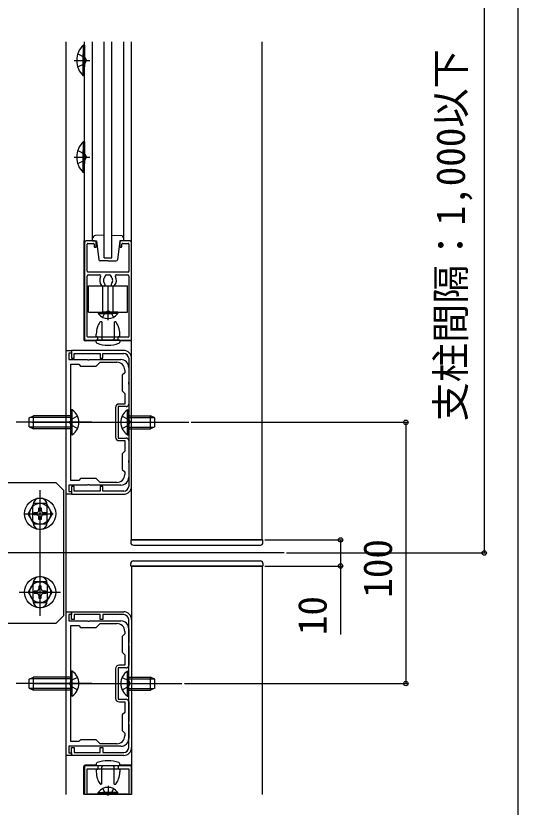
# Model space of a CAD drawing. Units: millimetres, scale not verified. Extents: x -875 to 875, y -1307 to 1299.
# Drawn here: x 682.8 to 875.1, y -1146.2 to -843.3 of the extents above; entities that cross this region are included whole.
import ezdxf
from ezdxf.enums import TextEntityAlignment as Align

# ---------------------------------------------------------------- set-up
doc = ezdxf.new("R2010")
doc.units = ezdxf.units.MM
doc.header["$LTSCALE"] = 4
for name, color, linetype in [('0-2_YKK_11', 7, 'Continuous'), ('0-3_YKK_12', 2, 'Continuous'), ('0-4_YKK_13', 4, 'Continuous'), ('0-5_YKK_D', 6, 'Continuous'), ('0-6_YKK_ZWAK', 7, 'Continuous')]:
    doc.layers.add(name, color=color, linetype=linetype)
doc.styles.add('ＭＳ ゴシック', font='')
doc.styles.get('ＭＳ ゴシック').set_extended_font_data('MS Gothic')

msp = doc.modelspace()

# ---------------------------------------------------------------- linework, layer by layer
at = {"layer": '0-2_YKK_11'}
for p, q in [((713.1, -929.4), (709.9, -929.4)), ((726.3, -929.4), (723.1, -929.4)), ((709.1, -930.2), (709.1, -967.1)), ((710.1, -941.1), (710.1, -930.7)), ((710.4, -930.4), (712.5, -930.4)), ((712.8, -930.7), (712.8, -931.6)), ((713.1, -931.9), (713.3, -931.9)), ((713.6, -931.6), (713.6, -929.9)), ((722.6, -929.9), (722.6, -931.6)), ((722.9, -931.9), (723.1, -931.9)), ((723.4, -931.6), (723.4, -930.7)), ((723.7, -930.4), (725.8, -930.4)), ((726.1, -930.7), (726.1, -941.1)), ((727.1, -967.1), (727.1, -930.2)), ((710.1, -966), (710.1, -942.9)), ((710.6, -942.4), (714.814, -942.4)), ((716.95, -943.081), (716.95, -942.9)), ((717.45, -942.4), (718.75, -942.4)), ((719.25, -942.9), (719.25, -943.081)), ((726.1, -942.9), (726.1, -966)), ((715.826, -946.7), (716.55, -946.7)), ((716.95, -946.3), (716.95, -946.161)), ((719.25, -946.161), (719.25, -946.3)), ((719.65, -946.7), (720.374, -946.7)), ((709.4, -967.4), (726.8, -967.4)), ((725.8, -966.3), (710.4, -966.3)), ((726, -974.4), (726, -1023.4)), ((727.1, -1023.4), (727.1, -974.4)), ((721, -993.2), (721, -1004.6)), ((726, -1123.4), (726, -1074.4)), ((727.1, -1074.4), (727.1, -1123.4)), ((721, -1093.2), (721, -1104.6))]:
    msp.add_line(p, q, dxfattribs=at)
for points in [[(725.8, -941.4), (722.277, -941.4), (710.4, -941.4)], [(721.386, -942.4), (722.371, -942.4), (725.6, -942.4)], [(702.1, -1026.4), (702.1, -971.4), (704.1, -971.4), (704.1, -972.4), (703.1, -972.4), (703.1, -974.9), (710.142, -974.9), (710.325, -975.02), (710.875, -975.02), (711.058, -974.9), (723, -974.9)], [(724.1, -971.4), (704.1, -971.4), (704.1, -974.4), (705.1, -974.4), (705.1, -972.5), (715.101, -972.5), (715.101, -974.4), (716.101, -974.4), (716.101, -972.5), (724.1, -972.5)], [(703.9, -1021.1), (703.9, -976.7), (706.9, -976.7), (707.6, -977.4), (713.6, -977.4), (715.1, -975.9), (721.5, -975.9)], [(726, -977.9), (726, -983.442), (725.88, -983.625), (725.88, -984.175), (726, -984.358), (726, -991.9)], [(724.5, -978.9), (724.5, -979.9), (723.5, -980.9), (723.5, -986.9), (724.5, -987.9), (724.5, -991.9), (722.3, -991.9)], [(725, -992.9), (722, -992.9), (722, -1004.9), (725, -1004.9)], [(722.3, -1005.9), (724.5, -1005.9), (724.5, -1009.9), (723.5, -1010.9), (723.5, -1016.9), (724.5, -1017.9), (724.5, -1018.9)], [(726, -1005.9), (726, -1013.442), (725.88, -1013.625), (725.88, -1014.175), (726, -1014.358), (726, -1019.9)], [(721.5, -1021.9), (715.1, -1021.9), (713.6, -1020.4), (707.6, -1020.4), (706.9, -1021.1), (703.9, -1021.1)], [(723, -1022.9), (711.058, -1022.9), (710.875, -1022.78), (710.325, -1022.78), (710.142, -1022.9), (703.1, -1022.9), (703.1, -1025.4), (704.1, -1025.4), (704.1, -1026.4), (702.1, -1026.4)], [(724.1, -1025.3), (716.101, -1025.3), (716.101, -1023.4), (715.101, -1023.4), (715.101, -1025.3), (705.1, -1025.3), (705.1, -1023.4), (704.1, -1023.4), (704.1, -1026.4), (724.1, -1026.4)], [(702.1, -1126.4), (702.1, -1071.4), (704.1, -1071.4), (704.1, -1072.4), (703.1, -1072.4), (703.1, -1074.9), (710.142, -1074.9), (710.325, -1075.02), (710.875, -1075.02), (711.058, -1074.9), (723, -1074.9)], [(724.1, -1072.5), (716.101, -1072.5), (716.101, -1074.4), (715.101, -1074.4), (715.101, -1072.5), (705.1, -1072.5), (705.1, -1074.4), (704.1, -1074.4), (704.1, -1071.4), (724.1, -1071.4)], [(703.9, -1121.1), (703.9, -1076.7), (706.9, -1076.7), (707.6, -1077.4), (713.6, -1077.4), (715.1, -1075.9), (721.5, -1075.9)], [(726, -1077.9), (726, -1083.442), (725.88, -1083.625), (725.88, -1084.175), (726, -1084.358), (726, -1091.9)], [(724.5, -1078.9), (724.5, -1079.9), (723.5, -1080.9), (723.5, -1086.9), (724.5, -1087.9), (724.5, -1091.9), (722.3, -1091.9)], [(725, -1092.9), (722, -1092.9), (722, -1104.9), (725, -1104.9)], [(722.3, -1105.9), (724.5, -1105.9), (724.5, -1109.9), (723.5, -1110.9), (723.5, -1116.9), (724.5, -1117.9), (724.5, -1118.9)], [(726, -1105.9), (726, -1113.442), (725.88, -1113.625), (725.88, -1114.175), (726, -1114.358), (726, -1119.9)], [(721.5, -1121.9), (715.1, -1121.9), (713.6, -1120.4), (707.6, -1120.4), (706.9, -1121.1), (703.9, -1121.1)], [(723, -1122.9), (711.058, -1122.9), (710.875, -1122.78), (710.325, -1122.78), (710.142, -1122.9), (703.1, -1122.9), (703.1, -1125.4), (704.1, -1125.4), (704.1, -1126.4), (702.1, -1126.4)], [(724.1, -1126.4), (704.1, -1126.4), (704.1, -1123.4), (705.1, -1123.4), (705.1, -1125.3), (715.101, -1125.3), (715.101, -1123.4), (716.101, -1123.4), (716.101, -1125.3), (724.1, -1125.3)], [(727.1, -1141.4), (727.1, -1130.4), (709.1, -1130.4), (709.1, -1141.4)], [(710.1, -1141.4), (710.1, -1131.5), (726.1, -1131.5), (726.1, -1141.4)]]:
    msp.add_lwpolyline(points, dxfattribs=at)
for centre, radius, start, end in [((709.9, -930.2), 0.8, 90.00001, 179.99999), ((713.1, -929.9), 0.5, 0.00001, 89.99999), ((723.1, -929.9), 0.5, 90.00001, 179.99999), ((726.3, -930.2), 0.8, 0.00001, 89.99999), ((710.4, -930.7), 0.3, 90.00001, 179.99999), ((712.5, -930.7), 0.3, 0.00004, 89.9971), ((713.1, -931.6), 0.3, 179.99417, 270), ((713.3, -931.6), 0.3, 270.00001, 359.99999), ((722.9, -931.6), 0.3, 180.00001, 269.99999), ((723.1, -931.6), 0.3, 270.00001, 359.99999), ((723.7, -930.7), 0.3, 90.00001, 179.99999), ((725.8, -930.7), 0.3, 0.00001, 89.99999), ((710.4, -941.1), 0.3, 180.00001, 269.99999), ((725.8, -941.1), 0.3, 270.00001, 359.99999), ((710.6, -942.9), 0.5, 90.00001, 179.99999), ((714.814, -942.9), 0.5, 332.64836, 89.99998), ((718.1, -944.6), 3.2, 152.64835, 218.36678), ((718.1, -944.6), 1.8, 133.66587, 225.20636), ((716.65, -943.081), 0.3, 313.66108, 359.99646), ((717.45, -942.9), 0.5, 90.00001, 179.99999), ((718.75, -942.9), 0.5, 0.00001, 89.99999), ((719.55, -943.081), 0.3, 180.00014, 226.3294), ((718.1, -944.6), 1.8, 314.7922, 46.32891), ((718.1, -944.6), 3.2, 321.6338, 27.35148), ((721.386, -942.9), 0.5, 90.0001, 207.35172), ((725.6, -942.9), 0.5, 0.00001, 89.99999), ((715.826, -946.4), 0.3, 218.36679, 270.00237), ((716.55, -946.3), 0.4, 269.99999, 0.00438), ((716.55, -946.161), 0.4, 0.00003, 45.21019), ((719.65, -946.161), 0.4, 134.79704, 180.00415), ((719.65, -946.3), 0.4, 180.00001, 269.99999), ((720.374, -946.4), 0.3, 269.99998, 321.63373), ((710.4, -966), 0.3, 180.00001, 269.99999), ((725.8, -966), 0.3, 270.00001, 359.99999), ((709.4, -967.1), 0.3, 180.00001, 269.99999), ((726.8, -967.1), 0.3, 270.00004, 359.99996), ((724.1, -974.4), 3, 0.00001, 89.99999), ((723, -977.9), 3, 0.00001, 89.99999), ((724.1, -974.4), 1.9, 0.00037, 90.00035), ((721.5, -978.9), 3, 0.00001, 89.99999), ((722.3, -993.2), 1.3, 90.00001, 179.99999), ((725, -991.9), 1, 270.00001, 359.99999), ((722.3, -1004.6), 1.3, 180.00001, 269.99999), ((725, -1005.9), 1, 0.00001, 89.99999), ((721.5, -1018.9), 3, 270.00001, 359.99999), ((723, -1019.9), 3, 270.00001, 359.99999), ((724.1, -1023.4), 1.9, 270.00001, 359.99999), ((724.1, -1023.4), 3, 270.00001, 359.99999), ((724.1, -1074.4), 3, 0.00001, 89.99999), ((723, -1077.9), 3, 0.00001, 89.99999), ((724.1, -1074.4), 1.9, 0.00001, 89.99999), ((721.5, -1078.9), 3, 0.00001, 89.99999), ((722.3, -1093.2), 1.3, 90.00001, 179.99999), ((725, -1091.9), 1, 270.00001, 359.99999), ((722.3, -1104.6), 1.3, 180.00001, 269.99999), ((725, -1105.9), 1, 0.00001, 89.99999), ((721.5, -1118.9), 3, 270.00001, 359.99999), ((723, -1119.9), 3, 270.00001, 359.99999), ((724.1, -1123.4), 3, 270.00001, 359.99999), ((724.1, -1123.4), 1.9, 269.99965, 359.99963)]:
    msp.add_arc(centre, radius, start, end, dxfattribs=at)
at = {"layer": '0-3_YKK_12'}
for p, q in [((702.1, -1141.4), (702.1, -853.319)), ((709.1, -929.4), (709.1, -853.319)), ((712.15, -929.4), (712.15, -853.319)), ((724.15, -929.4), (724.15, -853.319)), ((727.1, -1043.9), (727.1, -853.319)), ((777.1, -1043.9), (777.1, -853.319)), ((727.1, -1043.9), (777.1, -1043.9)), ((727.1, -1043.9), (777.1, -1043.9)), ((785.459, -1048.9), (370.874, -1048.9)), ((727.1, -1053.9), (727.1, -1141.4)), ((727.1, -1053.9), (777.1, -1053.9)), ((777.1, -1053.9), (777.1, -1141.4))]:
    msp.add_line(p, q, dxfattribs=at)
at = {"layer": '0-4_YKK_13'}
for p, q in [((716.6, -935.9), (716.6, -853.319)), ((719.6, -935.9), (719.6, -853.319)), ((708.591, -854.5), (708.591, -862.9)), ((709.1, -854.5), (708.591, -854.5)), ((709.1, -854.5), (709.1, -862.9)), ((708.591, -866.3), (708.591, -857.9)), ((709.1, -866.3), (709.1, -857.9)), ((705.156, -860.4), (711.1, -860.4)), ((709.1, -866.3), (708.591, -866.3)), ((708.591, -891.5), (708.591, -899.9)), ((709.1, -891.5), (708.591, -891.5)), ((709.1, -891.5), (709.1, -899.9)), ((706.489, -894.9), (709.267, -896.255)), ((708.591, -903.3), (708.591, -894.9)), ((709.1, -903.3), (709.1, -894.9)), ((709.267, -896.255), (709.876, -897.4)), ((705.156, -897.4), (711.1, -897.4)), ((709.1, -903.3), (708.591, -903.3)), ((708.801, -929.601), (708.801, -967.201)), ((712.15, -929.4), (712.15, -928.551)), ((712.15, -929.4), (713.65, -929.4)), ((716.6, -927.213), (713.3, -927.352)), ((713.65, -929.4), (714.59, -936.669)), ((719.6, -927.208), (723, -927.352)), ((722.6, -929.4), (721.71, -936.669)), ((724.15, -929.4), (722.6, -929.4)), ((724.15, -929.4), (724.15, -928.551)), ((718.15, -937.1), (715.085, -937.1)), ((716.6, -935.9), (719.6, -935.9)), ((718.15, -937.1), (721.215, -937.1)), ((710.601, -946.701), (725.601, -946.701)), ((710.601, -956.701), (710.601, -946.701)), ((716.101, -956.701), (716.101, -946.701)), ((718.1, -959.812), (718.1, -946.7)), ((720.101, -956.701), (720.101, -946.701)), ((725.601, -956.701), (725.601, -946.701)), ((710.601, -956.701), (725.601, -956.701)), ((714.35, -956.7), (720.1, -956.7)), ((714.35, -956.7), (714.35, -957.209)), ((721.85, -956.7), (716.1, -956.7)), ((721.85, -956.7), (721.85, -957.209)), ((714.35, -957.209), (720.1, -957.209)), ((721.85, -957.209), (716.1, -957.209)), ((715.7, -960.4), (715.386, -960.4)), ((715.7, -960.4), (715.7, -962.4)), ((715.7, -962.4), (715.7, -966.3)), ((720.5, -960.4), (720.5, -962.4)), ((720.5, -960.4), (720.814, -960.4)), ((720.5, -962.4), (720.5, -966.3)), ((713.6, -965.9), (713.6, -965.1)), ((713.6, -965.9), (714.2, -966.2)), ((722.6, -965.9), (722, -966.2)), ((722.6, -965.9), (722.6, -965.1)), ((713.601, -967.701), (709.301, -967.701)), ((713.6, -968.182), (713.6, -967.4)), ((720, -967.4), (713.6, -967.4)), ((714.2, -966.3), (714.2, -966.2)), ((714.2, -967.4), (714.2, -966.3)), ((715.7, -966.3), (715.7, -966.9)), ((722.6, -967.4), (720, -967.4)), ((720.5, -966.3), (720.5, -966.9)), ((722, -966.3), (722, -966.2)), ((722, -967.4), (722, -966.3)), ((722.6, -967.4), (722.6, -968.182)), ((726.901, -967.701), (722.601, -967.701)), ((687.9, -997.2), (689.6, -996.4)), ((703.9, -996.4), (689.6, -996.4)), ((703.9, -1003.65), (703.9, -994.15)), ((726, -1003.65), (726, -994.15)), ((726, -996.4), (734.3, -996.4)), ((736, -997.2), (734.3, -996.4)), ((711.9, -998.9), (682.9, -998.9)), ((687.9, -1000.6), (687.9, -997.2)), ((703.9, -997.054), (688.21, -997.054)), ((688.869, -998.9), (748.971, -998.9)), ((726, -997.054), (735.69, -997.054)), ((736, -1000.6), (736, -997.2)), ((687.9, -1000.6), (689.6, -1001.4)), ((703.9, -1000.746), (688.21, -1000.746)), ((726, -1000.746), (735.69, -1000.746)), ((736, -1000.6), (734.3, -1001.4)), ((704.409, -1003.65), (703.9, -1003.65)), ((725.491, -1003.65), (726, -1003.65)), ((692.1, -1072.9), (692.1, -1024.9)), ((689.35, -1037.15), (689.35, -1030.65)), ((694.85, -1037.15), (694.85, -1030.65)), ((686.1, -1033.9), (697.1, -1033.9)), ((727.1, -1043.9), (777.1, -1043.9)), ((777.4, -1044.9), (777.4, -1043.9)), ((727.8, -1045.9), (776.4, -1045.9)), ((727.1, -1053.9), (777.1, -1053.9)), ((727.8, -1051.9), (776.4, -1051.9)), ((777.4, -1052.9), (777.4, -1053.9)), ((689.35, -1060.65), (689.35, -1067.15)), ((694.85, -1060.65), (694.85, -1067.15)), ((684.1, -1063.9), (699.844, -1063.9)), ((703.9, -1103.65), (703.9, -1094.15)), ((726, -1103.65), (726, -1094.15)), ((711.9, -1098.9), (682.9, -1098.9)), ((687.9, -1097.2), (689.6, -1096.4)), ((687.9, -1100.6), (687.9, -1097.2)), ((703.9, -1097.054), (688.21, -1097.054)), ((689.552, -1098.9), (746.322, -1098.9)), ((703.9, -1096.4), (689.6, -1096.4)), ((726, -1096.4), (734.3, -1096.4)), ((726, -1097.054), (735.69, -1097.054)), ((736, -1097.2), (734.3, -1096.4)), ((736, -1100.6), (736, -1097.2)), ((687.9, -1100.6), (689.6, -1101.4)), ((703.9, -1100.746), (688.21, -1100.746)), ((726, -1100.746), (735.69, -1100.746)), ((736, -1100.6), (734.3, -1101.4)), ((704.409, -1103.65), (703.9, -1103.65)), ((725.491, -1103.65), (726, -1103.65)), ((713.6, -1129.618), (713.6, -1130.4)), ((722.6, -1130.4), (722.6, -1129.618)), ((708.801, -1141.4), (708.801, -1130.599)), ((713.601, -1130.099), (709.301, -1130.099)), ((720, -1130.4), (713.6, -1130.4)), ((713.6, -1131.9), (714.2, -1131.6)), ((713.6, -1131.9), (713.6, -1132.7)), ((714.2, -1130.4), (714.2, -1131.5)), ((714.2, -1131.5), (714.2, -1131.6)), ((715.7, -1131.5), (715.7, -1130.9)), ((715.7, -1135.4), (715.7, -1131.5)), ((722.6, -1130.4), (720, -1130.4)), ((720.5, -1131.5), (720.5, -1130.9)), ((720.5, -1135.4), (720.5, -1131.5)), ((722, -1130.4), (722, -1131.5)), ((722, -1131.5), (722, -1131.6)), ((722.6, -1131.9), (722, -1131.6)), ((722.6, -1131.9), (722.6, -1132.7)), ((726.901, -1130.099), (722.601, -1130.099)), ((715.7, -1137.4), (715.7, -1135.4)), ((720.5, -1137.4), (720.5, -1135.4)), ((715.7, -1137.4), (715.386, -1137.4)), ((718.1, -1137.988), (718.1, -1141.4)), ((720.5, -1137.4), (720.814, -1137.4)), ((727.1, -1141.4), (709.1, -1141.4)), ((710.601, -1141.099), (725.601, -1141.099)), ((710.601, -1141.099), (710.601, -1141.4)), ((714.35, -1140.591), (720.1, -1140.591)), ((714.35, -1141.1), (714.35, -1140.591)), ((714.35, -1141.1), (720.1, -1141.1)), ((721.85, -1140.591), (716.1, -1140.591)), ((721.85, -1141.1), (716.1, -1141.1)), ((716.101, -1141.099), (716.101, -1141.4)), ((720.101, -1141.099), (720.101, -1141.4)), ((721.85, -1141.1), (721.85, -1140.591)), ((725.601, -1141.099), (725.601, -1141.4))]:
    msp.add_line(p, q, dxfattribs=at)
for points in [[(706.489, -857.9), (709.267, -859.255), (709.876, -860.4)], [(706.489, -862.9), (709.267, -861.545), (709.876, -860.4)], [(706.489, -899.9), (709.267, -898.545), (709.876, -897.4)], [(716.05, -958.709), (716.955, -956.854), (718.1, -956.245)], [(720.15, -958.709), (719.245, -956.854), (718.1, -956.245)], [(703.9, -1001.4), (689.6, -1001.4), (689.6, -996.4)], [(704.409, -1003.65), (704.409, -994.15), (703.9, -994.15)], [(725.491, -1003.65), (725.491, -994.15), (726, -994.15)], [(726, -1001.4), (734.3, -1001.4), (734.3, -996.4)], [(706.4, -996.55), (703.93, -997.755), (703.321, -998.9)], [(706.4, -1001.25), (703.93, -1000.045), (703.321, -998.9)], [(723.5, -996.55), (725.97, -997.755), (726.579, -998.9)], [(723.5, -1001.25), (725.97, -1000.045), (726.579, -998.9)], [(691.66, -1032.58), (691.66, -1031.65), (692.54, -1031.65), (692.54, -1032.58)], [(690.78, -1034.34), (689.85, -1034.34), (689.85, -1033.46), (690.78, -1033.46)], [(692.54, -1035.22), (692.54, -1036.15), (691.66, -1036.15), (691.66, -1035.22)], [(693.42, -1033.46), (694.35, -1033.46), (694.35, -1034.34), (693.42, -1034.34)], [(777.4, -1043.9), (726.8, -1043.9), (726.8, -1044.9)], [(777.4, -1053.9), (726.8, -1053.9), (726.8, -1052.9)], [(692.54, -1062.58), (692.54, -1061.65), (691.66, -1061.65), (691.66, -1062.58)], [(690.78, -1063.46), (689.85, -1063.46), (689.85, -1064.34), (690.78, -1064.34)], [(691.66, -1065.22), (691.66, -1066.15), (692.54, -1066.15), (692.54, -1065.22)], [(693.42, -1064.34), (694.35, -1064.34), (694.35, -1063.46), (693.42, -1063.46)], [(704.409, -1103.65), (704.409, -1094.15), (703.9, -1094.15)], [(725.491, -1103.65), (725.491, -1094.15), (726, -1094.15)], [(703.9, -1101.4), (689.6, -1101.4), (689.6, -1096.4)], [(706.4, -1096.55), (703.93, -1097.755), (703.321, -1098.9)], [(706.4, -1101.25), (703.93, -1100.045), (703.321, -1098.9)], [(723.5, -1096.55), (725.97, -1097.755), (726.579, -1098.9)], [(723.5, -1101.25), (725.97, -1100.045), (726.579, -1098.9)], [(726, -1101.4), (734.3, -1101.4), (734.3, -1096.4)], [(716.05, -1139.091), (716.955, -1140.946), (718.1, -1141.555)], [(720.15, -1139.091), (719.245, -1140.946), (718.1, -1141.555)]]:
    msp.add_lwpolyline(points, dxfattribs=at)
for points in [[(701.1, -1024.9), (701.1, -1072.9), (698.1, -1075.9), (676.1, -1075.9), (676.1, -1021.9), (698.1, -1021.9)], [(696.719, -1033.9), (694.409, -1037.9), (689.791, -1037.9), (687.481, -1033.9), (689.791, -1029.9), (694.409, -1029.9)], [(696.719, -1063.9), (694.409, -1059.9), (689.791, -1059.9), (687.481, -1063.9), (689.791, -1067.9), (694.409, -1067.9)]]:
    msp.add_lwpolyline(points, close=True, dxfattribs=at)
for centre, radius in [((692.1, -1033.9), 6), ((692.1, -1033.9), 4), ((692.1, -1063.9), 6), ((692.1, -1063.9), 4)]:
    msp.add_circle(centre, radius, dxfattribs=at)
for centre, radius, start, end in [((714.332, -860.4), 8.232, 134.2189, 225.7811), ((714.332, -897.4), 8.232, 134.2189, 225.7811), ((709.301, -929.601), 0.5, 113.5783, 180.00012), ((713.35, -928.551), 1.2, 92.41103, 180), ((722.95, -928.551), 1.2, 0, 87.58897), ((715.085, -936.6), 0.5, 187.90716, 270), ((721.215, -936.6), 0.5, 270, 352.09284), ((718.1, -954.673), 4.527, 214.06671, 217.03961), ((718.1, -954.673), 4.527, 217.03961, 322.96039), ((718.1, -954.673), 4.527, 322.96039, 325.93329), ((721.6, -965.1), 8, 160.27495, 180), ((721.6, -965.1), 8, 145.9442, 160.27495), ((715.386, -960.9), 0.5, 90, 145.9442), ((720.814, -960.9), 0.5, 34.0558, 90), ((714.6, -965.1), 8, 19.72505, 34.0558), ((714.6, -965.1), 8, 0, 19.72505), ((709.301, -967.201), 0.5, 180.00012, 270.00012), ((714.1, -968.182), 0.5, 180, 249.64559), ((718.1, -957.4), 12, 249.64559, 290.35441), ((716.2, -966.9), 0.5, 180, 270), ((720, -966.9), 0.5, 270, 0), ((722.1, -968.182), 0.5, 290.35441, 0), ((726.901, -967.201), 0.5, 270.00012, 293.45798), ((701.126, -998.9), 5.774, 304.65097, 55.34903), ((728.774, -998.9), 5.774, 124.65097, 235.34903), ((692.1, -1030.65), 2.75, 90, 180), ((692.1, -1030.65), 2.75, 0, 90), ((690.78, -1032.58), 0.88, 270, 0), ((693.42, -1032.58), 0.88, 180, 270), ((690.78, -1035.22), 0.88, 0, 90), ((693.42, -1035.22), 0.88, 90, 180), ((692.1, -1037.15), 2.75, 180, 270), ((692.1, -1037.15), 2.75, 270, 0), ((727.8, -1044.9), 1, 180, 270), ((776.4, -1044.9), 1, 270, 0), ((727.8, -1052.9), 1, 90, 180), ((776.4, -1052.9), 1, 0, 90), ((692.1, -1060.65), 2.75, 90, 180), ((692.1, -1060.65), 2.75, 0, 90), ((690.78, -1062.58), 0.88, 270, 0), ((693.42, -1062.58), 0.88, 180, 270), ((690.78, -1065.22), 0.88, 0, 90), ((693.42, -1065.22), 0.88, 90, 180), ((692.1, -1067.15), 2.75, 180, 270), ((692.1, -1067.15), 2.75, 270, 0), ((701.126, -1098.9), 5.774, 304.65097, 55.34903), ((728.774, -1098.9), 5.774, 124.65097, 235.34903), ((714.1, -1129.618), 0.5, 110.35441, 180), ((718.1, -1140.4), 12, 69.64559, 110.35441), ((722.1, -1129.618), 0.5, 360, 69.64559), ((709.301, -1130.599), 0.5, 89.99988, 179.99988), ((721.6, -1132.7), 8, 180, 199.72505), ((716.2, -1130.9), 0.5, 90, 180), ((720, -1130.9), 0.5, 360, 90), ((714.6, -1132.7), 8, 340.27495, 360), ((726.901, -1130.599), 0.5, 66.54202, 89.99988), ((721.6, -1132.7), 8, 199.72505, 214.0558), ((714.6, -1132.7), 8, 325.9442, 340.27495), ((718.1, -1143.127), 4.527, 37.03961, 142.96039), ((715.386, -1136.9), 0.5, 214.0558, 270), ((720.814, -1136.9), 0.5, 270, 325.9442), ((718.1, -1143.127), 4.527, 142.96039, 145.93329), ((718.1, -1143.127), 4.527, 34.06671, 37.03961)]:
    msp.add_arc(centre, radius, start, end, dxfattribs=at)
at = {"layer": '0-5_YKK_D'}
for p, q in [((862.1, -758.9), (862.1, -1048.9)), ((749.971, -998.9), (833.1, -998.9)), ((832.1, -998.9), (832.1, -1098.9)), ((778.1, -1043.9), (808.1, -1043.9)), ((786.459, -1048.9), (863.1, -1048.9)), ((778.1, -1053.9), (808.1, -1053.9)), ((747.322, -1098.9), (833.1, -1098.9))]:
    msp.add_line(p, q, dxfattribs=at)
msp.add_lwpolyline([(807.1, -1043.9), (807.1, -1053.9), (807.1, -1080.05)], dxfattribs=at)
for centre in [(832.1, -998.9), (807.1, -1043.9), (862.1, -1048.9), (807.1, -1053.9), (832.1, -1098.9)]:
    msp.add_circle(centre, 0.85, dxfattribs=at)
at = {"layer": '0-6_YKK_ZWAK'}
msp.add_lwpolyline([(-874.9, -1306.9), (875.1, -1306.9), (875.1, 1243.1)], dxfattribs=at)

# ---------------------------------------------------------------- texts
at = {"layer": '0-5_YKK_D', "style": 'ＭＳ ゴシック'}
for s, p in [('支柱間隔：1,000以下', (858.055, -998.545)), ('100', (830.1, -1066.031)), ('10', (805.1, -1080.351))]:
    msp.add_text(s, height=11, rotation=90, dxfattribs=at).set_placement(p, align=Align.BOTTOM_LEFT)

doc.saveas('drawing.dxf')
